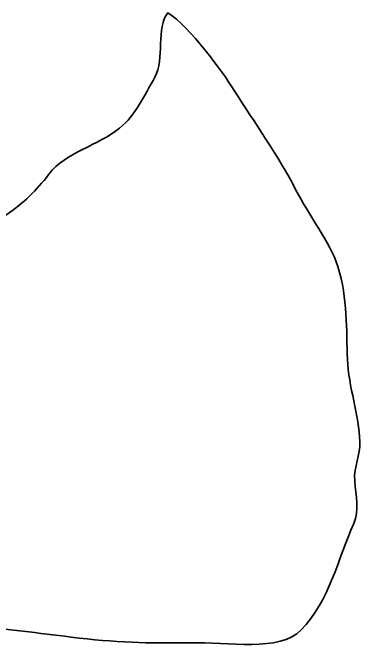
# Model space of a CAD drawing. Header units: millimetres. Extents: x 303.9 to 374.2, y -244.7 to -222.4.
# Drawn here: x 328.14 to 328.537, y -234.169 to -233.44 of the extents above; entities that cross this region are included whole.
import ezdxf

# ---------------------------------------------------------------- set-up
doc = ezdxf.new("R2010")
doc.units = ezdxf.units.MM
doc.header["$MEASUREMENT"] = 0
doc.layers.add('Bottom', color=7, linetype='Continuous', lineweight=0)

msp = doc.modelspace()

# ---------------------------------------------------------------- linework, layer by layer
at = {"layer": 'Bottom', "color": 18, "lineweight": 35, "true_color": 0x000000}
msp.add_open_spline([(326.99885, -233.81199), (326.9738, -233.7717), (327.00555, -233.74946), (327.02157, -233.72362), (327.03632, -233.69984), (327.05226, -233.68574), (327.08462, -233.67659), (327.13686, -233.66183), (327.18217, -233.64021), (327.23374, -233.62503), (327.28712, -233.60933), (327.33606, -233.59237), (327.40275, -233.5946), (327.44202, -233.59591), (327.48335, -233.60893), (327.52347, -233.61385), (327.56378, -233.6188), (327.60407, -233.62533), (327.64417, -233.63189), (327.66696, -233.63561), (327.6878, -233.64488), (327.71044, -233.64789), (327.72949, -233.65041), (327.74597, -233.6527), (327.7659, -233.65704), (327.80578, -233.66572), (327.84482, -233.67187), (327.88449, -233.67985), (327.96644, -233.69632), (328.08061, -233.70611), (328.1324, -233.67051), (328.15325, -233.65617), (328.16665, -233.64294), (328.18146, -233.62388), (328.20121, -233.59847), (328.2373, -233.59119), (328.26226, -233.57121), (328.28067, -233.55647), (328.29097, -233.53282), (328.30245, -233.51289), (328.31404, -233.49278), (328.30342, -233.456), (328.31735, -233.43957), (328.34195, -233.45493), (328.38, -233.50738), (328.39301, -233.52815), (328.41585, -233.56462), (328.4443, -233.6039), (328.46305, -233.64111), (328.47749, -233.66978), (328.50265, -233.7015), (328.51119, -233.72894), (328.52286, -233.76645), (328.52077, -233.80058), (328.52214, -233.83533), (328.52333, -233.8654), (328.53565, -233.89945), (328.5364, -233.92903), (328.53679, -233.94436), (328.52942, -233.95729), (328.53049, -233.97345), (328.53164, -233.9909), (328.53607, -234.00757), (328.52942, -234.02241), (328.51151, -234.06241), (328.50185, -234.11047), (328.46941, -234.14384), (328.44476, -234.16919), (328.38569, -234.15767), (328.3427, -234.1584), (328.29573, -234.15921), (328.25718, -234.15813), (328.20683, -234.1519), (328.1696, -234.14729), (328.1334, -234.14303), (328.09681, -234.13958), (328.05248, -234.1354), (328.00663, -234.13381), (327.96201, -234.12861), (327.92084, -234.12381), (327.87792, -234.11692), (327.83618, -234.11139), (327.79327, -234.1057), (327.75005, -234.08981), (327.70812, -234.08312), (327.66989, -234.07702), (327.628, -234.05745), (327.58917, -234.04107), (327.54999, -234.02454), (327.50857, -234.01445), (327.46917, -233.99927), (327.38467, -233.96672), (327.29097, -233.93831), (327.20674, -233.91729), (327.16155, -233.90602), (327.11795, -233.90037), (327.07349, -233.89107), (327.03521, -233.88307), (326.99676, -233.866), (326.95936, -233.85663), (326.97602, -233.8581), (326.99682, -233.85569), (327.00834, -233.84953)], degree=3, knots=[0, 0, 0, 0, 1, 1, 1, 2, 2, 2, 3, 3, 3, 4, 4, 4, 5, 5, 5, 6, 6, 6, 7, 7, 7, 8, 8, 8, 9, 9, 9, 10, 10, 10, 11, 11, 11, 12, 12, 12, 13, 13, 13, 14, 14, 14, 15, 15, 15, 16, 16, 16, 17, 17, 17, 18, 18, 18, 19, 19, 19, 20, 20, 20, 21, 21, 21, 22, 22, 22, 23, 23, 23, 24, 24, 24, 25, 25, 25, 26, 26, 26, 27, 27, 27, 28, 28, 28, 29, 29, 29, 30, 30, 30, 31, 31, 31, 32, 32, 32, 33, 33, 33, 34, 34, 34, 34], dxfattribs=at)

doc.saveas('drawing.dxf')
